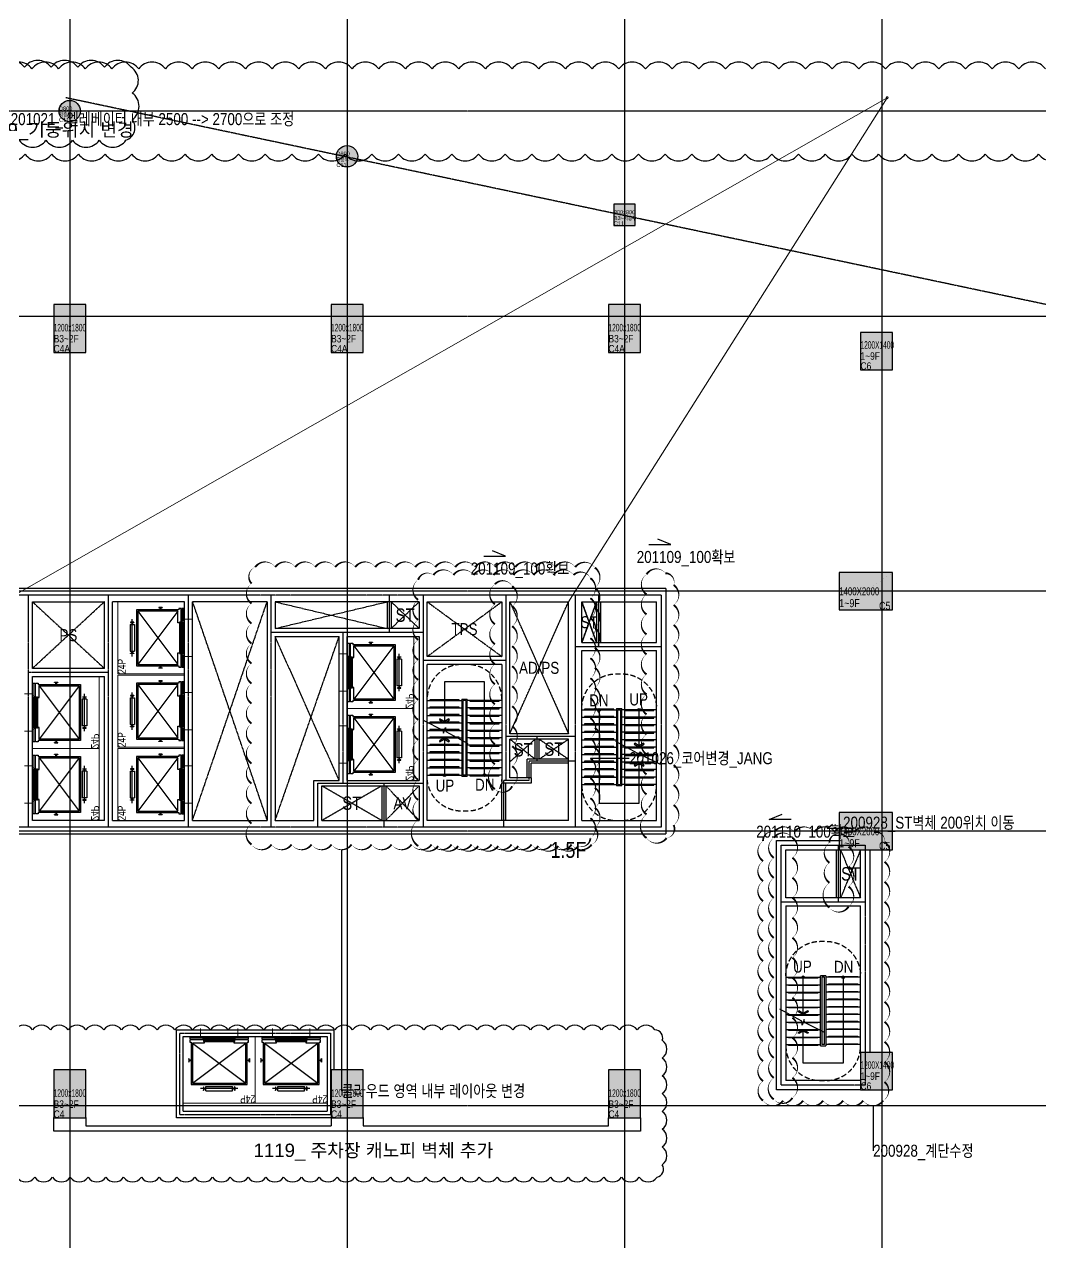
# Model space of a CAD drawing. Header units: millimetres. Extents: x 30450 to 679265, y -299204 to 155552.
# Drawn here: x 605944 to 644045, y -272528 to -226848 of the extents above; entities that cross this region are included whole.
import ezdxf
from ezdxf.enums import TextEntityAlignment as Align

# ---------------------------------------------------------------- set-up
doc = ezdxf.new("R2010")
doc.units = ezdxf.units.MM
for name, pattern in [('x-core_1.5f$0$CEN', [62, 60, -1, 0, -1]), ('x-core_1.5f$0$CENTER2', [1.125, 0.75, -0.125, 0.125, -0.125]), ('x-core_1.5f$0$DASHED', [3, 2, -1]), ('x-core_1.5f$0$HIDDEN', [9.525, 6.35, -3.175]), ('X-GRID_1F$0$CENTER2', [1.125, 0.75, -0.125, 0.125, -0.125])]:
    doc.linetypes.add(name, pattern=pattern)
doc.layers.get('0').update_dxf_attribs({"lineweight": 20})
doc.layers.get('Defpoints').update_dxf_attribs({"color": 151, "lineweight": 9})
for name, color, linetype in [('X-COL-1F$0$A-254', 254, 'Continuous'), ('X-COL-1F$0$A-COL', 2, 'Continuous'), ('x-core_1.5f$0$!MOP_COMMENT', 10, 'Continuous'), ('x-core_1.5f$0$A-CEN2', 8, 'x-core_1.5f$0$CENTER2'), ('x-core_1.5f$0$A-CON', 2, 'Continuous'), ('x-core_1.5f$0$A-ELE4', 8, 'Continuous'), ('x-core_1.5f$0$A-ELEV', 5, 'Continuous'), ('x-core_1.5f$0$A-HR', 6, 'Continuous'), ('x-core_1.5f$0$A-OPEN1', 1, 'x-core_1.5f$0$CEN'), ('x-core_1.5f$0$A-OPEN2', 9, 'x-core_1.5f$0$DASHED'), ('x-core_1.5f$0$A-STR', 4, 'Continuous'), ('x-core_1.5f$0$A-SYM', 7, 'Continuous'), ('x-core_1.5f$0$A-WALD', 7, 'Continuous'), ('X-GRID_1F$0$A-CEN1', 1, 'X-GRID_1F$0$CENTER2'), ('X-GRID_1F$0$BD 이후 수정-KKH', 70, 'Continuous')]:
    doc.layers.add(name, color=color, linetype=linetype)
for name, color, linetype, plot in [('X-COL-1F$0$BD 이후 수정-KKH', 70, 'Continuous', False), ('x-core_1.5f$0$00_201026_호텔 코어 수정_JANG', 82, 'Continuous', False), ('x-core_1.5f$0$00_201109_ 계단 1300 확보 반영_JANG', 111, 'Continuous', False), ('x-core_1.5f$0$0_HR_REV._CHECK', 30, 'Continuous', False), ('x-core_1.5f$0$200928_수정 및 체크_HJ', 131, 'Continuous', False)]:
    doc.layers.add(name, color=color, linetype=linetype, plot=plot)
doc.styles.add('X-COL-1F$0$Hrtext', font='arial.ttf', dxfattribs={"width": 0.8})
doc.styles.add('X-COL-1F$0$Standard', font='arial.ttf')
doc.styles.add('x-core_1.5f$0$Hrtext', font='arial.ttf', dxfattribs={"width": 0.8})
doc.styles.add('x-core_1.5f$0$X-CORE_24~34F$0$Hrtext', font='arial.ttf', dxfattribs={"width": 0.8})
doc.styles.add('x-core_1.5f$0$X-CORE_6~19F$0$평면도$0$X-PLAN_1F$0$돋움', font='')
doc.styles.get('x-core_1.5f$0$X-CORE_6~19F$0$평면도$0$X-PLAN_1F$0$돋움').set_extended_font_data('Dotum')

# ---------------------------------------------------------------- blocks, each defined once
blk = doc.blocks.new('X-GRID_1F')
at = {"layer": 'Defpoints'}
for q in [(188098.8, 48171.2), (223698.8, 56371.2)]:
    blk.add_line((235648.8, 75271.2), q, dxfattribs=at)
blk.add_circle((235648.8, 75271.2), 40, dxfattribs=at)
at = {"layer": 'X-GRID_1F$0$A-CEN1', "ltscale": 10}
for p, q in [((204998.8, 143216), (204998.8, 8263.5)), ((215398.8, 143216), (215398.8, 8263.5)), ((225798.8, 143216), (225798.8, 8263.5)), ((235448.8, 143216), (235448.8, 8263.5))]:
    blk.add_line(p, q, dxfattribs=at)
for points in [[(243248.8, 67171.2), (204848.8, 75271.2)], [(272938.8, 74771.2), (132848.8, 74771.2)], [(272938.8, 67071.2), (132848.8, 67071.2)], [(272938.8, 56771.2), (149648.8, 56771.2)], [(272938.8, 47771.2), (32410.1, 47771.2)], [(272938.8, 37471.2), (32410.1, 37471.2)], [(272938.8, 37471.2), (149648.8, 37471.2)]]:
    blk.add_lwpolyline(points, dxfattribs=at)
at = {"layer": 'X-GRID_1F$0$BD 이후 수정-KKH'}
for points in [[(202324.6, 73161.4, 0.5205671), (203324.6, 73161.4, 0.5205671), (204324.6, 73161.4, 0.5205671), (205324.6, 73161.4, 0.5205671), (206324.6, 73161.4, 0.5205671), (207324.6, 73161.4, 0.5205671), (208324.6, 73161.4, 0.5205671), (209324.6, 73161.4, 0.5205671), (210324.6, 73161.4, 0.5205671), (211324.6, 73161.4, 0.5205671), (212324.6, 73161.4, 0.5205671), (213324.6, 73161.4, 0.5205671), (214324.6, 73161.4, 0.5205671), (215324.6, 73161.4, 0.5205671), (216324.6, 73161.4, 0.5205671), (217324.6, 73161.4, 0.5205671), (218324.6, 73161.4, 0.5205671), (219324.6, 73161.4, 0.5205671), (220324.6, 73161.4, 0.5205671), (221324.6, 73161.4, 0.5205671), (222324.6, 73161.4, 0.5205671), (223324.6, 73161.4, 0.5205671), (224324.6, 73161.4, 0.5205671), (225324.6, 73161.4, 0.5205671), (226324.6, 73161.4, 0.5205671), (227324.6, 73161.4, 0.5205671), (228324.6, 73161.4, 0.5205671), (229324.6, 73161.4, 0.5205671), (230324.6, 73161.4, 0.5205671), (231324.6, 73161.4, 0.5205671), (232324.6, 73161.4, 0.5205671), (233324.6, 73161.4, 0.5205671), (234324.6, 73161.4, 0.5205671), (235324.6, 73161.4, 0.5205671), (236324.6, 73161.4, 0.5205671), (237324.6, 73161.4, 0.5205671), (238324.6, 73161.4, 0.5205671), (239324.6, 73161.4, 0.5205671), (240324.6, 73161.4, 0.5205671), (241324.6, 73161.4, 0.5205671), (242324.6, 73161.4, 0.5205671)], [(241584.1, 76350.4, 0.5205671), (240584.1, 76350.4, 0.5205671), (239584.1, 76350.4, 0.5205671), (238584.1, 76350.4, 0.5205671), (237584.1, 76350.4, 0.5205671), (236584.1, 76350.4, 0.5205671), (235584.1, 76350.4, 0.5205671), (234584.1, 76350.4, 0.5205671), (233584.1, 76350.4, 0.5205671), (232584.1, 76350.4, 0.5205671), (231584.1, 76350.4, 0.5205671), (230584.1, 76350.4, 0.5205671), (229584.1, 76350.4, 0.5205671), (228584.1, 76350.4, 0.5205671), (227584.1, 76350.4, 0.5205671), (226584.1, 76350.4, 0.5205671), (225584.1, 76350.4, 0.5205671), (224584.1, 76350.4, 0.5205671), (223584.1, 76350.4, 0.5205671), (222584.1, 76350.4, 0.5205671), (221584.1, 76350.4, 0.5205671), (220584.1, 76350.4, 0.5205671), (219584.1, 76350.4, 0.5205671), (218584.1, 76350.4, 0.5205671), (217584.1, 76350.4, 0.5205671), (216584.1, 76350.4, 0.5205671), (215584.1, 76350.4, 0.5205671), (214584.1, 76350.4, 0.5205671), (213584.1, 76350.4, 0.5205671), (212584.1, 76350.4, 0.5205671), (211584.1, 76350.4, 0.5205671), (210584.1, 76350.4, 0.5205671), (209584.1, 76350.4, 0.5205671), (208584.1, 76350.4, 0.5205671), (207584.1, 76350.4, 0.5205671), (206584.1, 76350.4, 0.5205671), (205584.1, 76350.4, 0.5205671), (204584.1, 76350.4, 0.5205671), (203584.1, 76350.4, 0.5205671), (202584.1, 76350.4, 0.5205671)]]:
    blk.add_lwpolyline(points, format="xyb", dxfattribs=at)
blk = doc.blocks.new('X-COL-1F$0$1200X1800_B3~2F_C4')
at = {"layer": 'X-COL-1F$0$A-254'}
h = blk.add_hatch(color=256, dxfattribs=at)
h.dxf.hatch_style = 1
h.paths.add_polyline_path([(600, 1800), (-600, 1800), (-600, 0), (600, 0)])
at = {"layer": 'Defpoints', "const_width": 0.7}
blk.add_lwpolyline([(600, 1800), (-600, 0)], dxfattribs=at)
at = {"layer": 'X-COL-1F$0$A-COL'}
blk.add_lwpolyline([(-600, 0), (600, 0), (600, 1800), (-600, 1800)], close=True, dxfattribs=at)
at = {"layer": 'Defpoints', "style": 'X-COL-1F$0$Hrtext'}
for s, width, p in [('1200x1800', 0.5, (-600, 790)), ('B3~2F', 0.8, (-600, 375))]:
    blk.add_text(s, height=281.2, dxfattribs=dict(at, width=width)).set_placement(p)
at = {"layer": 'Defpoints', "color": 6, "style": 'X-COL-1F$0$Hrtext', "width": 0.8}
blk.add_text('C4', height=281.2, dxfattribs=at).set_placement((-600, 0))
blk = doc.blocks.new('X-COL-1F$0$1200X1800_B3~2F_CA4')
at = {"layer": 'X-COL-1F$0$A-254'}
h = blk.add_hatch(color=256, dxfattribs=at)
h.dxf.hatch_style = 1
h.paths.add_polyline_path([(600, 1800), (-600, 1800), (-600, 0), (600, 0)])
at = {"layer": 'Defpoints', "const_width": 0.7}
blk.add_lwpolyline([(600, 1800), (-600, 0)], dxfattribs=at)
at = {"layer": 'X-COL-1F$0$A-COL'}
blk.add_lwpolyline([(-600, 0), (600, 0), (600, 1800), (-600, 1800)], close=True, dxfattribs=at)
at = {"layer": 'Defpoints', "style": 'X-COL-1F$0$Hrtext'}
for s, width, p in [('1200x1800', 0.5, (-600, 790)), ('B3~2F', 0.8, (-600, 375))]:
    blk.add_text(s, height=281.2, dxfattribs=dict(at, width=width)).set_placement(p)
at = {"layer": 'Defpoints', "color": 6, "style": 'X-COL-1F$0$Hrtext', "width": 0.8}
blk.add_text('C4A', height=281.2, dxfattribs=at).set_placement((-600, 0))
blk = doc.blocks.new('X-COL-1F$0$1400X2000_1~3F_C5')
at = {"layer": 'X-COL-1F$0$A-254'}
h = blk.add_hatch(color=256, dxfattribs=at)
h.dxf.hatch_style = 1
h.paths.add_polyline_path([(800, 700), (-1200, 700), (-1200, -700), (800, -700)])
at = {"layer": 'Defpoints', "const_width": 0.747}
blk.add_lwpolyline([(800, 700), (-1200, -700)], dxfattribs=at)
at = {"layer": 'X-COL-1F$0$A-COL'}
blk.add_lwpolyline([(-1200, -700), (800, -700), (800, 700), (-1200, 700)], close=True, dxfattribs=at)
at = {"layer": 'Defpoints', "style": 'X-COL-1F$0$Hrtext'}
for s, width, p in [('1400X2000', 0.7, (-1200, -157)), ('1~9F', 0.8, (-1200, -600))]:
    blk.add_text(s, height=300, dxfattribs=dict(at, width=width)).set_placement(p)
at = {"layer": 'Defpoints', "color": 6, "style": 'X-COL-1F$0$Hrtext', "width": 0.8}
blk.add_text('C5', height=300, dxfattribs=at).set_placement((294, -700))
blk = doc.blocks.new('X-COL-1F$0$1200X1400_1~9F_C6')
at = {"layer": 'X-COL-1F$0$A-254'}
h = blk.add_hatch(color=256, dxfattribs=at)
h.dxf.hatch_style = 1
h.paths.add_polyline_path([(500, 650), (-700, 650), (-700, -750), (500, -750)])
at = {"layer": 'Defpoints', "const_width": 0.7}
blk.add_lwpolyline([(500, 650), (-700, -750)], dxfattribs=at)
at = {"layer": 'X-COL-1F$0$A-COL'}
blk.add_lwpolyline([(-700, -750), (500, -750), (500, 650), (-700, 650)], close=True, dxfattribs=at)
at = {"layer": 'Defpoints', "style": 'X-COL-1F$0$Hrtext'}
for s, width, p in [('1200X1400', 0.5, (-700, 40)), ('1~9F', 0.8, (-700, -375))]:
    blk.add_text(s, height=281.2, dxfattribs=dict(at, width=width)).set_placement(p)
at = {"layer": 'Defpoints', "color": 6, "style": 'X-COL-1F$0$Hrtext', "width": 0.8}
blk.add_text('C6', height=281.2, dxfattribs=at).set_placement((-700, -750))
blk = doc.blocks.new('X-COL-1F$0$1200X2000_B3~B1_C6')
at = {"layer": 'X-COL-1F$0$A-254'}
h = blk.add_hatch(color=256, dxfattribs=at)
h.dxf.hatch_style = 1
h.paths.add_polyline_path([(500, 650), (-700, 650), (-700, -750), (500, -750)])
at = {"layer": 'Defpoints', "const_width": 0.7}
blk.add_lwpolyline([(500, 650), (-700, -750)], dxfattribs=at)
at = {"layer": 'X-COL-1F$0$A-COL'}
blk.add_lwpolyline([(-700, -750), (500, -750), (500, 650), (-700, 650)], close=True, dxfattribs=at)
at = {"layer": 'Defpoints', "style": 'X-COL-1F$0$Hrtext'}
for s, width, p in [('1200X1400', 0.5, (-700, 40)), ('1~9F', 0.8, (-700, -375))]:
    blk.add_text(s, height=281.2, dxfattribs=dict(at, width=width)).set_placement(p)
at = {"layer": 'Defpoints', "color": 6, "style": 'X-COL-1F$0$Hrtext', "width": 0.8}
blk.add_text('C6', height=281.2, dxfattribs=at).set_placement((-700, -750))
blk = doc.blocks.new('X-COL-1F$0$A$C4eba979e')
at = {"layer": 'X-COL-1F$0$A-254'}
h = blk.add_hatch(color=256, dxfattribs=at)
h.dxf.hatch_style = 1
h.paths.add_polyline_path([(-400, 0, 1), (400, 0, 1)])
at = {"layer": 'Defpoints', "const_width": 0.373}
blk.add_lwpolyline([(283, 283), (-283, -283)], dxfattribs=at)
at = {"layer": 'X-COL-1F$0$A-COL'}
blk.add_circle((0, 0), 400, dxfattribs=at)
at = {"layer": 'Defpoints', "style": 'X-COL-1F$0$Hrtext', "width": 0.8}
for s, p in [('D800', (-400, 22)), ('저층부', (-400, -200))]:
    blk.add_text(s, height=150, dxfattribs=at).set_placement(p)
at = {"layer": 'Defpoints', "color": 6, "style": 'X-COL-1F$0$Hrtext', "width": 0.8}
blk.add_text('C11', height=150, dxfattribs=at).set_placement((-400, -400))
blk = doc.blocks.new('X-COL-1F')
at = {"layer": 'X-COL-1F$0$A-254'}
h = blk.add_hatch(color=256, dxfattribs=at)
h.dxf.hatch_style = 1
h.paths.add_polyline_path([(226199, 71284), (225399, 71284), (225399, 70484), (226199, 70484)])
at = {"layer": 'Defpoints', "const_width": 0.373}
blk.add_lwpolyline([(226199, 71284), (225399, 70484)], dxfattribs=at)
at = {"layer": 'X-COL-1F$0$A-COL'}
blk.add_lwpolyline([(225399, 70484), (226199, 70484), (226199, 71284), (225399, 71284)], close=True, dxfattribs=at)
for points in [[(225199, 36721), (225199, 37021), (226399, 37021), (226399, 36521), (204399, 36521), (204399, 37037)], [(205599, 37037), (205599, 36721), (214799, 36721)], [(214799, 37021), (214799, 36721)], [(215999, 37037), (215999, 36721)], [(215999, 36721), (225199, 36721)]]:
    blk.add_lwpolyline(points, dxfattribs=at)
at = {"layer": 'X-COL-1F$0$BD 이후 수정-KKH'}
for points in [[(203109, 73679, 0.520567), (204109, 73679, 0.520567), (205109, 73679, 0.520567), (206109, 73679, 0.520567), (207109, 73679, 0.520567), (207339, 74449, 0.520567), (207339, 75449, 0.520567), (207303, 76413, 0.520567), (206303, 76413, 0.520567), (205303, 76413, 0.520567), (204303, 76413, 0.520567), (203303, 76413, 0.520567), (202303, 76413, 0.520567)], [(203020, 34792, 0.520567), (203687, 34792, 0.520567), (204354, 34792, 0.520567), (205020, 34792, 0.520567), (205687, 34792, 0.520567), (206354, 34792, 0.520567), (207020, 34792, 0.520567), (207687, 34792, 0.520567), (208354, 34792, 0.520567), (209020, 34792, 0.520567), (209687, 34792, 0.520567), (210354, 34792, 0.520567), (211020, 34792, 0.520567), (211687, 34792, 0.520567), (212354, 34792, 0.520567), (213020, 34792, 0.520567), (213687, 34792, 0.520567), (214354, 34792, 0.520567), (215020, 34792, 0.520567), (215687, 34792, 0.520567), (216354, 34792, 0.520567), (217020, 34792, 0.520567), (217687, 34792, 0.520567), (218354, 34792, 0.520567), (219020, 34792, 0.520567), (219687, 34792, 0.520567), (220354, 34792, 0.520567), (221020, 34792, 0.520567), (221687, 34792, 0.520567), (222354, 34792, 0.520567), (223020, 34792, 0.520567), (223687, 34792, 0.520567), (224354, 34792, 0.520567), (225020, 34792, 0.520567), (225687, 34792, 0.520567), (226354, 34792, 0.520567), (227020, 34792, 0.520567), (227215, 35264, 0.520567), (227215, 35930, 0.520567), (227215, 36597, 0.520567), (227215, 37264, 0.520567), (227215, 37930, 0.520567), (227215, 38597, 0.520567), (227215, 39264, 0.520567), (227215, 39930, 0.520567), (226939, 40321, 0.520567), (226273, 40321, 0.520567), (225606, 40321, 0.520567), (224939, 40321, 0.520567), (224273, 40321, 0.520567), (223606, 40321, 0.520567), (222939, 40321, 0.520567), (222273, 40321, 0.520567), (221606, 40321, 0.520567), (220939, 40321, 0.520567), (220273, 40321, 0.520567), (219606, 40321, 0.520567), (218939, 40321, 0.520567), (218273, 40321, 0.520567), (217606, 40321, 0.520567), (216939, 40321, 0.520567), (216273, 40321, 0.520567), (215606, 40321, 0.520567), (214939, 40321, 0.520567), (214273, 40321, 0.520567), (213606, 40321, 0.520567), (212939, 40321, 0.520567), (212273, 40321, 0.520567), (211606, 40321, 0.520567), (210939, 40321, 0.520567), (210273, 40321, 0.520567), (209606, 40321, 0.520567), (208939, 40321, 0.520567), (208273, 40321, 0.520567), (207606, 40321, 0.520567), (206939, 40321, 0.520567), (206273, 40321, 0.520567), (205606, 40321, 0.520567), (204939, 40321, 0.520567), (204273, 40321, 0.520567), (203606, 40321, 0.520567), (202939, 40321, 0.520567)]]:
    blk.add_lwpolyline(points, format="xyb", dxfattribs=at)
at = {"layer": 'X-COL-1F$0$A-COL'}
for name, p in [('X-COL-1F$0$A$C4eba979e', (204999, 74771)), ('X-COL-1F$0$A$C4eba979e', (215399, 73077)), ('X-COL-1F$0$1200X1800_B3~2F_CA4', (204999, 65721)), ('X-COL-1F$0$1200X1800_B3~2F_CA4', (215399, 65721)), ('X-COL-1F$0$1200X1800_B3~2F_CA4', (225799, 65721)), ('X-COL-1F$0$1200X2000_B3~B1_C6', (235349, 65821)), ('X-COL-1F$0$1400X2000_1~3F_C5', (235049, 56771)), ('X-COL-1F$0$1400X2000_1~3F_C5', (235049, 47771)), ('X-COL-1F$0$1200X1400_1~9F_C6', (235349, 38821)), ('X-COL-1F$0$1200X1800_B3~2F_C4', (204999, 37021)), ('X-COL-1F$0$1200X1800_B3~2F_C4', (215399, 37021)), ('X-COL-1F$0$1200X1800_B3~2F_C4', (225799, 37021))]:
    blk.add_blockref(name, p, dxfattribs=at)
at = {"layer": 'Defpoints', "style": 'X-COL-1F$0$Hrtext', "width": 0.8}
for s, p in [('800x800', (225399, 70905)), ('B3~저층부', (225399, 70684))]:
    blk.add_text(s, height=150, dxfattribs=at).set_placement(p)
at = {"layer": 'Defpoints', "color": 6, "style": 'X-COL-1F$0$Hrtext', "width": 0.8}
blk.add_text('C11', height=150, dxfattribs=at).set_placement((225399, 70484))
at = {"layer": 'X-COL-1F$0$BD 이후 수정-KKH', "style": 'X-COL-1F$0$Standard'}
for s, p in [('1109_기둥위치 변경', (201500, 73822, 0)), ('1119_ 주차장 캐노피 벽체 추가', (211890, 35555))]:
    blk.add_text(s, height=500, dxfattribs=at).set_placement(p)
blk = doc.blocks.new('x-core_1.5f$0$X-CORE_6~19F$0$20P-210-11003')
at = {"layer": 'Defpoints'}
blk.add_lwpolyline([(2050, -300), (2050, 0), (2700, 0), (2700, 2500), (0, 2500), (0, 0), (650, 0), (650, -300)], dxfattribs=at)
at = {"layer": 'x-core_1.5f$0$A-ELEV'}
for p, q in [((650, 1954), (2050, 1954)), ((773, 1907), (772, 1897)), ((850, 2039), (850, 1869)), ((1850, 2039), (850, 2039)), ((850, 2039), (850, 1869)), ((1850, 1869), (850, 1869)), ((1850, 2039), (1850, 1869)), ((1927, 1907), (1928, 1897)), ((2350, 1749), (350, 249)), ((2350, 249), (350, 1749)), ((300, 886), (300, 898)), ((300, 898), (300, 886)), ((2477, 845), (2478, 835)), ((1350, 189), (1350, 154)), ((1350, 72), (1350, 37))]:
    blk.add_line(p, q, dxfattribs=at)
for points in [[(761, 1890), (765, 1890), (761, 1890), (761, 2018), (765, 2018, -0.397026), (772, 2011), (773, 2001), (775, 1968, 0.397088), (782, 1961), (800, 1961, 0.414214), (804, 1965), (847, 1965, -0.414214), (850, 1963), (850, 1945, -0.414214), (847, 1943), (804, 1943, 0.414214), (800, 1947), (782, 1947, 0.397073), (775, 1940), (772, 1897, -0.397026), (765, 1890, 0.397026), (772, 1897, -0.397026), (765, 1890)], [(1939, 1890), (1935, 1890), (1939, 1890), (1939, 2018), (1935, 2018, 0.397026), (1928, 2011), (1927, 2001), (1925, 1968, -0.397088), (1918, 1961), (1900, 1961, -0.414214), (1896, 1965), (1853, 1965, 0.414214), (1850, 1963), (1850, 1945, 0.414214), (1853, 1943), (1896, 1943, -0.414214), (1900, 1947), (1918, 1947, -0.397073), (1925, 1940), (1928, 1897, 0.397026), (1935, 1890, -0.397026), (1928, 1897, 0.397026), (1935, 1890)], [(211, 828), (215, 828), (211, 828), (211, 956), (215, 956, -0.397026), (222, 949), (223, 939), (225, 906, 0.397088), (232, 899), (250, 899, 0.414214), (254, 903), (297, 903, -0.414214), (300, 901), (300, 883, -0.414214), (297, 881), (254, 881, 0.414214), (250, 885), (232, 885, 0.397073), (225, 878), (222, 835, -0.397026), (215, 828, 0.397026), (222, 835, -0.397026), (215, 828)], [(2489, 828), (2485, 828), (2489, 828), (2489, 956), (2485, 956, 0.397026), (2478, 949), (2477, 939), (2475, 906, -0.397088), (2468, 899), (2450, 899, -0.414214), (2446, 903), (2403, 903, 0.414214), (2400, 901), (2400, 883, 0.414214), (2403, 881), (2446, 881, -0.414214), (2450, 885), (2468, 885, -0.397073), (2475, 878), (2478, 835, 0.397026), (2485, 828, -0.397026), (2478, 835, 0.397026), (2485, 828)]]:
    blk.add_lwpolyline(points, format="xyb", dxfattribs=at)
for points in [[(250, 122), (2450, 122), (2450, 212), (2400, 212), (2400, 1799), (300, 1799), (300, 212), (250, 212)], [(760, 189), (760, 154), (1940, 154), (1940, 189)], [(760, 72), (1940, 72), (1940, 37), (760, 37)]]:
    blk.add_lwpolyline(points, close=True, dxfattribs=at)
for points in [[(1940, 199), (1910, 199), (1910, 249), (2350, 249), (2350, 1749), (350, 1749), (350, 249), (790, 249), (790, 199), (760, 199)], [(2050, 0), (1970, 30), (2450, 30), (2450, 92), (250, 92), (250, 30), (730, 30), (650, 0)]]:
    blk.add_lwpolyline(points, dxfattribs=at)
at = {"layer": 'Defpoints', "style": 'x-core_1.5f$0$X-CORE_6~19F$0$평면도$0$X-PLAN_1F$0$돋움', "width": 0.8}
blk.add_text('24P', height=300, dxfattribs=at).set_placement((0, 2500), align=Align.TOP_LEFT)

msp = doc.modelspace()

# ---------------------------------------------------------------- linework, layer by layer
at = {"layer": 'x-core_1.5f$0$!MOP_COMMENT'}
for p, q in [((627394, -250030), (626844, -248500)), ((627394, -248500), (626844, -250030))]:
    msp.add_line(p, q, dxfattribs=at)
at = {"layer": 'x-core_1.5f$0$00_201026_호텔 코어 수정_JANG'}
msp.add_line((627164, -254364), (628617, -254364), dxfattribs=at)
msp.add_lwpolyline([(620707, -257657, 0, 75, 0.520567), (621457, -257657, 0, 75, 0.520567), (622207, -257657, 0, 75, 0.520567), (622957, -257657, 0, 75, 0.520567), (623707, -257657, 0, 75, 0.520567), (624457, -257657, 0, 75, 0.520567), (625207, -257657, 0, 75, 0.520567), (625957, -257657, 0, 75, 0.520567), (626707, -257657, 0, 75, 0.520567), (627164, -257364, 0, 75, 0.520567), (627164, -256614, 0, 75, 0.520567), (627164, -255864, 0, 75, 0.520567), (627164, -255114, 0, 75, 0.520567), (627164, -254364, 0, 75, 0.520567), (627164, -253614, 0, 75, 0.520567), (627164, -252864, 0, 75, 0.520567), (627164, -252114, 0, 75, 0.520567), (627164, -251364, 0, 75, 0.520567), (627164, -250614, 0, 75, 0.520567), (627164, -249864, 0, 75, 0.520567), (627164, -249114, 0, 75, 0.520567), (627164, -248364, 0, 75, 0.520567), (627164, -247614, 0, 75, 0.520567), (626530, -247498, 0, 75, 0.520567), (625780, -247498, 0, 75, 0.520567), (625030, -247498, 0, 75, 0.520567), (624280, -247498, 0, 75, 0.520567), (623530, -247498, 0, 75, 0.520567), (622780, -247498, 0, 75, 0.520567), (622030, -247498, 0, 75, 0.520567), (621280, -247498, 0, 75, 0.520567), (620707, -247676, 0, 75, 0.520567), (620707, -248426, 0, 75, 0.520567), (620707, -249176, 0, 75, 0.520567), (620707, -249926, 0, 75, 0.520567), (620707, -250676, 0, 75, 0.520567), (620707, -251426, 0, 75, 0.520567), (620707, -252176, 0, 75, 0.520567), (620707, -252926, 0, 75, 0.520567), (620707, -253676, 0, 75, 0.520567), (620707, -254426, 0, 75, 0.520567), (620707, -255176, 0, 75, 0.520567), (620707, -255926, 0, 75, 0.520567), (620707, -256676, 0, 75, 0.520567)], format="xyseb", close=True, dxfattribs=at)
at = {"layer": 'x-core_1.5f$0$00_201109_ 계단 1300 확보 반영_JANG'}
for points in [[(629359, -246357), (630179, -246357), (629690, -246156)], [(623165, -246791), (623985, -246791), (623495, -246590)], [(634687, -256657), (633867, -256657), (634357, -256457)]]:
    msp.add_lwpolyline(points, dxfattribs=at)
for points in [[(629270, -257355, 0, 75, 0.520567), (630020, -257355, 0, 75, 0.520567), (630285, -256870, 0, 75, 0.520567), (630285, -256120, 0, 75, 0.520567), (630285, -255370, 0, 75, 0.520567), (630285, -254620, 0, 75, 0.520567), (630285, -253870, 0, 75, 0.520567), (630285, -253120, 0, 75, 0.520567), (630285, -252370, 0, 75, 0.520567), (630285, -251620, 0, 75, 0.520567), (630285, -250870, 0, 75, 0.520567), (630285, -250120, 0, 75, 0.520567), (630285, -249370, 0, 75, 0.520567), (630285, -248620, 0, 75, 0.520567), (630285, -247870, 0, 75, 0.520567), (629977, -247428, 0, 75, 0.520567), (629270, -247471, 0, 75, 0.520567), (629270, -248221, 0, 75, 0.520567), (629270, -248971, 0, 75, 0.520567), (629270, -249721, 0, 75, 0.520567), (629270, -250471, 0, 75, 0.520567), (629270, -251221, 0, 75, 0.520567), (629270, -251971, 0, 75, 0.520567), (629270, -252721, 0, 75, 0.520567), (629270, -253471, 0, 75, 0.520567), (629270, -254221, 0, 75, 0.520567), (629270, -254971, 0, 75, 0.520567), (629270, -255721, 0, 75, 0.520567), (629270, -256471, 0, 75, 0.520567)], [(623586, -255522, 0, 75, 0.520567), (624230, -255416, 0, 75, 0.520567), (624230, -254666, 0, 75, 0.520567), (624230, -253916, 0, 75, 0.520567), (624230, -253166, 0, 75, 0.520567), (624230, -252416, 0, 75, 0.520567), (624230, -251666, 0, 75, 0.520567), (624230, -250916, 0, 75, 0.520567), (624230, -250166, 0, 75, 0.520567), (624230, -249416, 0, 75, 0.520567), (624230, -248666, 0, 75, 0.520567), (624230, -247916, 0, 75, 0.520567), (623586, -247842, 0, 75, 0.520567), (623586, -248592, 0, 75, 0.520567), (623586, -249342, 0, 75, 0.520567), (623586, -250092, 0, 75, 0.520567), (623586, -250842, 0, 75, 0.520567), (623586, -251592, 0, 75, 0.520567), (623586, -252342, 0, 75, 0.520567), (623586, -253092, 0, 75, 0.520567), (623586, -253842, 0, 75, 0.520567), (623586, -254592, 0, 75, 0.520567)], [(634042, -267154, 0, 75, 0.520567), (634737, -267098, 0, 75, 0.520567), (634737, -266348, 0, 75, 0.520567), (634737, -265598, 0, 75, 0.520567), (634737, -264848, 0, 75, 0.520567), (634737, -264098, 0, 75, 0.520567), (634737, -263348, 0, 75, 0.520567), (634737, -262598, 0, 75, 0.520567), (634737, -261848, 0, 75, 0.520567), (634737, -261098, 0, 75, 0.520567), (634737, -260348, 0, 75, 0.520567), (634737, -259598, 0, 75, 0.520567), (634737, -258848, 0, 75, 0.520567), (634737, -258098, 0, 75, 0.520567), (634737, -257348, 0, 75, 0.520567), (634042, -257349, 0, 75, 0.520567), (634042, -258099, 0, 75, 0.520567), (634042, -258849, 0, 75, 0.520567), (634042, -259599, 0, 75, 0.520567), (634042, -260349, 0, 75, 0.520567), (634042, -261099, 0, 75, 0.520567), (634042, -261849, 0, 75, 0.520567), (634042, -262599, 0, 75, 0.520567), (634042, -263349, 0, 75, 0.520567), (634042, -264099, 0, 75, 0.520567), (634042, -264849, 0, 75, 0.520567), (634042, -265599, 0, 75, 0.520567), (634042, -266349, 0, 75, 0.520567)]]:
    msp.add_lwpolyline(points, format="xyseb", close=True, dxfattribs=at)
at = {"layer": 'x-core_1.5f$0$0_HR_REV._CHECK'}
msp.add_line((617836, -257795), (617836, -266839), dxfattribs=at)
msp.add_lwpolyline([(614461, -257600, 0, 75, 0.520567), (615211, -257600, 0, 75, 0.520567), (615961, -257600, 0, 75, 0.520567), (616711, -257600, 0, 75, 0.520567), (617461, -257600, 0, 75, 0.520567), (618211, -257600, 0, 75, 0.520567), (618961, -257600, 0, 75, 0.520567), (619711, -257600, 0, 75, 0.520567), (620461, -257600, 0, 75, 0.520567), (621211, -257600, 0, 75, 0.520567), (621961, -257600, 0, 75, 0.520567), (622711, -257600, 0, 75, 0.520567), (623461, -257600, 0, 75, 0.520567), (624211, -257600, 0, 75, 0.520567), (624961, -257600, 0, 75, 0.520567), (625711, -257600, 0, 75, 0.520567), (626461, -257600, 0, 75, 0.520567), (627211, -257600, 0, 75, 0.520567), (627329, -256968, 0, 75, 0.520567), (627329, -256218, 0, 75, 0.520567), (627329, -255468, 0, 75, 0.520567), (627329, -254718, 0, 75, 0.520567), (627329, -253968, 0, 75, 0.520567), (627329, -253218, 0, 75, 0.520567), (627329, -252468, 0, 75, 0.520567), (627329, -251718, 0, 75, 0.520567), (627329, -250968, 0, 75, 0.520567), (627329, -250218, 0, 75, 0.520567), (627329, -249468, 0, 75, 0.520567), (627329, -248718, 0, 75, 0.520567), (627329, -247968, 0, 75, 0.520567), (627329, -247218, 0, 75, 0.520567), (626597, -247200, 0, 75, 0.520567), (625847, -247200, 0, 75, 0.520567), (625097, -247200, 0, 75, 0.520567), (624347, -247200, 0, 75, 0.520567), (623597, -247200, 0, 75, 0.520567), (622847, -247200, 0, 75, 0.520567), (622097, -247200, 0, 75, 0.520567), (621347, -247200, 0, 75, 0.520567), (620597, -247200, 0, 75, 0.520567), (619847, -247200, 0, 75, 0.520567), (619097, -247200, 0, 75, 0.520567), (618347, -247200, 0, 75, 0.520567), (617597, -247200, 0, 75, 0.520567), (616847, -247200, 0, 75, 0.520567), (616097, -247200, 0, 75, 0.520567), (615347, -247200, 0, 75, 0.520567), (614597, -247200, 0, 75, 0.520567), (614461, -247814, 0, 75, 0.520567), (614461, -248564, 0, 75, 0.520567), (614461, -249314, 0, 75, 0.520567), (614461, -250064, 0, 75, 0.520567), (614461, -250814, 0, 75, 0.520567), (614461, -251564, 0, 75, 0.520567), (614461, -252314, 0, 75, 0.520567), (614461, -253064, 0, 75, 0.520567), (614461, -253814, 0, 75, 0.520567), (614461, -254564, 0, 75, 0.520567), (614461, -255314, 0, 75, 0.520567), (614461, -256064, 0, 75, 0.520567), (614461, -256814, 0, 75, 0.520567)], format="xyseb", close=True, dxfattribs=at)
at = {"layer": 'x-core_1.5f$0$200928_수정 및 체크_HJ'}
msp.add_line((637765, -267397), (637765, -269082), dxfattribs=at)
for points in [[(633640, -267202, 0, 75, 0.520567), (634390, -267202, 0, 75, 0.520567), (635140, -267202, 0, 75, 0.520567), (635890, -267202, 0, 75, 0.520567), (636640, -267202, 0, 75, 0.520567), (637390, -267202, 0, 75, 0.520567), (638140, -267202, 0, 75, 0.520567), (638191, -266502, 0, 75, 0.520567), (638191, -265752, 0, 75, 0.520567), (638191, -265002, 0, 75, 0.520567), (638191, -264252, 0, 75, 0.520567), (638191, -263502, 0, 75, 0.520567), (638191, -262752, 0, 75, 0.520567), (638191, -262002, 0, 75, 0.520567), (638191, -261252, 0, 75, 0.520567), (638191, -260502, 0, 75, 0.520567), (638191, -259752, 0, 75, 0.520567), (638191, -259002, 0, 75, 0.520567), (638191, -258252, 0, 75, 0.520567), (638191, -257502, 0, 75, 0.520567), (637806, -257136, 0, 75, 0.520567), (637056, -257136, 0, 75, 0.520567), (636306, -257136, 0, 75, 0.520567), (635556, -257136, 0, 75, 0.520567), (634806, -257136, 0, 75, 0.520567), (634056, -257136, 0, 75, 0.520567), (633640, -257470, 0, 75, 0.520567), (633640, -258220, 0, 75, 0.520567), (633640, -258970, 0, 75, 0.520567), (633640, -259720, 0, 75, 0.520567), (633640, -260470, 0, 75, 0.520567), (633640, -261220, 0, 75, 0.520567), (633640, -261970, 0, 75, 0.520567), (633640, -262720, 0, 75, 0.520567), (633640, -263470, 0, 75, 0.520567), (633640, -264220, 0, 75, 0.520567), (633640, -264970, 0, 75, 0.520567), (633640, -265720, 0, 75, 0.520567), (633640, -266470, 0, 75, 0.520567)], [(636128, -259964, 0, 75, 0.520567), (636843, -259930, 0, 75, 0.520567), (636843, -259180, 0, 75, 0.520567), (636843, -258430, 0, 75, 0.520567), (636843, -257680, 0, 75, 0.520567), (636558, -257215, 0, 75, 0.520567), (636128, -257535, 0, 75, 0.520567), (636128, -258285, 0, 75, 0.520567), (636128, -259035, 0, 75, 0.520567)]]:
    msp.add_lwpolyline(points, format="xyseb", close=True, dxfattribs=at)
msp.add_lwpolyline([(636638, -257005), (636036, -257005), (636248, -256837)], dxfattribs=at)
at = {"layer": 'x-core_1.5f$0$A-CEN2'}
for p, q in [((629819, -248250), (590344, -248250)), ((606094, -256950), (606094, -248250)), ((609094, -256950), (609094, -248250)), ((612094, -256950), (612094, -248250)), ((615194, -256950), (615194, -248250)), ((619619, -248250), (619619, -249650)), ((620894, -248250), (620894, -256950)), ((623994, -248250), (623994, -255200)), ((626594, -248250), (626594, -256950)), ((627469, -248250), (627469, -250180)), ((629819, -248250), (629819, -256950)), ((620894, -249650), (615194, -249650)), ((617894, -255300), (617894, -249650)), ((626594, -250180), (629819, -250180)), ((623994, -250700), (620894, -250700)), ((609094, -251150), (606094, -251150)), ((626594, -253550), (623994, -253550)), ((625169, -254475), (625169, -253550)), ((626594, -254475), (624869, -254475)), ((624869, -255200), (624869, -254475)), ((616944, -256950), (616944, -255300)), ((616944, -255300), (620894, -255300)), ((619419, -255300), (619419, -256950)), ((624869, -255200), (623919, -255200)), ((623919, -256950), (623919, -255200)), ((629819, -256950), (590494, -256950)), ((634319, -257625), (637469, -257625)), ((634319, -266625), (634319, -257625)), ((636469, -259750), (636469, -257625)), ((637469, -257625), (637469, -266625)), ((634319, -259750), (637469, -259750)), ((611769, -267725), (611769, -264675)), ((611769, -264675), (617419, -264675)), ((617419, -264675), (617419, -267725)), ((637469, -266625), (634319, -266625)), ((611769, -267725), (617419, -267725))]:
    msp.add_line(p, q, dxfattribs=at)
at = {"layer": 'x-core_1.5f$0$A-CON', "ltscale": 10}
for p, q in [((629994, -248000), (590244, -248000)), ((629994, -248000), (629994, -257200)), ((606244, -251000), (606244, -248500)), ((606244, -248500), (608944, -248500)), ((608944, -251000), (608944, -248500)), ((609244, -256700), (609244, -248500)), ((611944, -248500), (609244, -248500)), ((611944, -256700), (611944, -248500)), ((612244, -256700), (612244, -248500)), ((615044, -248500), (612244, -248500)), ((615044, -248500), (615044, -256700)), ((620744, -248500), (615344, -248500)), ((615344, -248500), (615344, -249500)), ((620744, -248500), (620744, -249500)), ((621044, -248500), (623844, -248500)), ((621044, -250550), (621044, -248500)), ((623844, -248500), (623844, -250550)), ((624144, -248500), (626344, -248500)), ((624144, -253450), (624144, -248500)), ((626344, -253450), (626344, -248500)), ((626844, -248500), (629644, -248500)), ((626844, -250030), (626844, -248500)), ((629644, -250030), (629644, -248500)), ((620744, -249500), (615344, -249500)), ((615344, -249800), (615344, -256700)), ((615344, -249800), (617744, -249800)), ((617744, -255200), (617744, -249800)), ((618044, -249800), (620744, -249800)), ((618044, -255200), (618044, -249800)), ((620744, -249800), (620744, -255200)), ((626844, -250030), (629644, -250030)), ((623844, -250550), (621044, -250550)), ((626844, -250330), (629644, -250330)), ((626844, -256700), (626844, -250330)), ((629644, -256700), (629644, -250330)), ((608944, -251000), (606244, -251000)), ((621044, -256700), (621044, -250850)), ((623844, -250850), (621044, -250850)), ((623844, -250850), (623844, -255300)), ((606244, -251300), (608944, -251300)), ((608944, -256700), (608944, -251300)), ((626344, -253450), (624144, -253450)), ((624144, -255100), (624144, -253650)), ((626344, -253650), (624144, -253650)), ((626344, -256700), (626344, -253650)), ((616794, -255200), (617744, -255200)), ((616794, -256700), (616794, -255200)), ((618044, -255200), (620744, -255200)), ((624944, -255300), (623844, -255300)), ((624944, -255100), (624144, -255100)), ((624944, -255100), (624944, -255300)), ((617094, -255400), (620744, -255400)), ((617094, -256700), (617094, -255400)), ((620744, -255400), (620744, -256700)), ((608944, -256700), (606244, -256700)), ((609244, -256700), (611944, -256700)), ((612244, -256700), (615044, -256700)), ((615344, -256700), (616794, -256700)), ((617094, -256700), (620744, -256700)), ((626344, -256700), (621044, -256700)), ((626844, -256700), (629644, -256700)), ((598344, -257200), (629994, -257200)), ((634144, -257450), (636494, -257450)), ((634144, -266800), (634144, -257450)), ((637294, -259600), (637294, -257800)), ((637644, -257800), (637644, -265400)), ((637294, -259600), (634494, -259600)), ((634494, -259900), (634494, -266450)), ((634494, -259900), (637294, -259900)), ((637294, -265400), (637294, -259900)), ((611644, -267850), (611644, -264550)), ((611644, -264550), (617544, -264550)), ((611894, -264800), (617294, -264800)), ((611894, -267600), (611894, -264800)), ((617294, -264800), (617294, -267600)), ((617544, -264550), (617544, -266050)), ((637294, -266450), (634494, -266450)), ((637294, -266800), (634144, -266800)), ((611894, -267600), (617294, -267600)), ((617544, -267850), (611644, -267850)), ((617544, -267850), (617544, -267850))]:
    msp.add_line(p, q, dxfattribs=at)
at = {"layer": 'x-core_1.5f$0$A-CON'}
for p, q in [((606244, -256700), (606244, -251300)), ((634494, -259600), (634494, -257800)), ((634494, -257800), (636494, -257800))]:
    msp.add_line(p, q, dxfattribs=at)
at = {"layer": 'x-core_1.5f$0$A-ELE4'}
for points in [[(622244, -252200), (622244, -252170), (621144, -252170), (621144, -252200)], [(622244, -252480), (622244, -252450), (621144, -252450), (621144, -252480)], [(622644, -252200), (622644, -252230), (623744, -252230), (623744, -252200)], [(622644, -252480), (622644, -252510), (623744, -252510), (623744, -252480)], [(628044, -252550), (628044, -252520), (626944, -252520), (626944, -252550)], [(628444, -252550), (628444, -252580), (629544, -252580), (629544, -252550)], [(622244, -252760), (622244, -252730), (621144, -252730), (621144, -252760)], [(622244, -253040), (622244, -253010), (621144, -253010), (621144, -253040)], [(622644, -252760), (622644, -252790), (623744, -252790), (623744, -252760)], [(622644, -253040), (622644, -253070), (623744, -253070), (623744, -253040)], [(628044, -252830), (628044, -252800), (626944, -252800), (626944, -252830)], [(628444, -252830), (628444, -252860), (629544, -252860), (629544, -252830)], [(622244, -253320), (622244, -253290), (621144, -253290), (621144, -253320)], [(622644, -253320), (622644, -253350), (623744, -253350), (623744, -253320)], [(628044, -253110), (628044, -253080), (626944, -253080), (626944, -253110)], [(628044, -253390), (628044, -253360), (626944, -253360), (626944, -253390)], [(628444, -253110), (628444, -253140), (629544, -253140), (629544, -253110)], [(628444, -253390), (628444, -253420), (629544, -253420), (629544, -253390)], [(622244, -253600), (622244, -253570), (621144, -253570), (621144, -253600)], [(622244, -253880), (622244, -253850), (621144, -253850), (621144, -253880)], [(622644, -253600), (622644, -253630), (623744, -253630), (623744, -253600)], [(622644, -253880), (622644, -253910), (623744, -253910), (623744, -253880)], [(628044, -253670), (628044, -253640), (626944, -253640), (626944, -253670)], [(628044, -253950), (628044, -253920), (626944, -253920), (626944, -253950)], [(628444, -253670), (628444, -253700), (629544, -253700), (629544, -253670)], [(628444, -253950), (628444, -253980), (629544, -253980), (629544, -253950)], [(622244, -254160), (622244, -254130), (621144, -254130), (621144, -254160)], [(622244, -254440), (622244, -254410), (621144, -254410), (621144, -254440)], [(622644, -254160), (622644, -254190), (623744, -254190), (623744, -254160)], [(628044, -254230), (628044, -254200), (626944, -254200), (626944, -254230)], [(628444, -254230), (628444, -254260), (629544, -254260), (629544, -254230)], [(622244, -254720), (622244, -254690), (621144, -254690), (621144, -254720)], [(622644, -254440), (622644, -254470), (623744, -254470), (623744, -254440)], [(622644, -254720), (622644, -254750), (623744, -254750), (623744, -254720)], [(628044, -254510), (628044, -254480), (626944, -254480), (626944, -254510)], [(628044, -254790), (628044, -254760), (626944, -254760), (626944, -254790)], [(628444, -254510), (628444, -254540), (629544, -254540), (629544, -254510)], [(628444, -254790), (628444, -254820), (629544, -254820), (629544, -254790)], [(622244, -255000), (622244, -254970), (621144, -254970), (621144, -255000)], [(622644, -255000), (622644, -255030), (623744, -255030), (623744, -255000)], [(628044, -255070), (628044, -255040), (626944, -255040), (626944, -255070)], [(628044, -255350), (628044, -255320), (626944, -255320), (626944, -255350)], [(628444, -255070), (628444, -255100), (629544, -255100), (629544, -255070)], [(628444, -255350), (628444, -255380), (629544, -255380), (629544, -255350)], [(635694, -262580), (635694, -262610), (634594, -262610), (634594, -262580)], [(636094, -262580), (636094, -262550), (637194, -262550), (637194, -262580)], [(635694, -262860), (635694, -262890), (634594, -262890), (634594, -262860)], [(636094, -262860), (636094, -262830), (637194, -262830), (637194, -262860)], [(636094, -263140), (636094, -263110), (637194, -263110), (637194, -263140)], [(635694, -263140), (635694, -263170), (634594, -263170), (634594, -263140)], [(635694, -263420), (635694, -263450), (634594, -263450), (634594, -263420)], [(636094, -263420), (636094, -263390), (637194, -263390), (637194, -263420)], [(635694, -263700), (635694, -263730), (634594, -263730), (634594, -263700)], [(635694, -263980), (635694, -264010), (634594, -264010), (634594, -263980)], [(636094, -263700), (636094, -263670), (637194, -263670), (637194, -263700)], [(636094, -263980), (636094, -263950), (637194, -263950), (637194, -263980)], [(635694, -264260), (635694, -264290), (634594, -264290), (634594, -264260)], [(636094, -264260), (636094, -264230), (637194, -264230), (637194, -264260)], [(635694, -264540), (635694, -264570), (634594, -264570), (634594, -264540)], [(635694, -264820), (635694, -264850), (634594, -264850), (634594, -264820)], [(636094, -264540), (636094, -264510), (637194, -264510), (637194, -264540)], [(636094, -264820), (636094, -264790), (637194, -264790), (637194, -264820)]]:
    msp.add_lwpolyline(points, dxfattribs=at)
at = {"layer": 'x-core_1.5f$0$A-ELE4', "elevation": 0}
for points in [[(635694, -265100), (635694, -265130), (634594, -265130), (634594, -265100)], [(636094, -265100), (636094, -265070), (637194, -265070), (637194, -265100)]]:
    msp.add_lwpolyline(points, dxfattribs=at)
at = {"layer": 'x-core_1.5f$0$A-HR'}
for p, q in [((622344, -252150), (622344, -255050)), ((622344, -252150), (622544, -252150)), ((622544, -255050), (622544, -252150)), ((622394, -255000), (622394, -252200)), ((622494, -252200), (622394, -252200)), ((622494, -252200), (622494, -255000)), ((628144, -252500), (628144, -255400)), ((628144, -252500), (628344, -252500)), ((628194, -255350), (628194, -252550)), ((628194, -252550), (628294, -252550)), ((628294, -252550), (628294, -255350)), ((628344, -255400), (628344, -252500)), ((622544, -255050), (622344, -255050)), ((622494, -255000), (622394, -255000)), ((628344, -255400), (628144, -255400)), ((628194, -255350), (628294, -255350)), ((635794, -265150, 0), (635794, -262530)), ((635994, -262530), (635794, -262530)), ((635844, -262580), (635844, -265100, 0)), ((635944, -262580), (635844, -262580)), ((635944, -265100, 0), (635944, -262580)), ((635994, -262530), (635994, -265150, 0)), ((635794, -265150, 0), (635994, -265150, 0)), ((635944, -265100, 0), (635844, -265100, 0))]:
    msp.add_line(p, q, dxfattribs=at)
at = {"layer": 'x-core_1.5f$0$A-OPEN1'}
for p, q in [((612244, -248500), (615044, -256700)), ((612244, -256700), (615044, -248500)), ((615344, -248500), (619544, -249500)), ((615344, -249500), (619544, -248500)), ((626844, -248500), (627394, -250030)), ((626844, -250030), (627394, -248500)), ((615344, -256700), (617744, -249800)), ((617744, -255200), (615344, -249800)), ((636544, -257800), (637294, -259600)), ((637294, -257800), (636544, -259600))]:
    msp.add_line(p, q, dxfattribs=at)
at = {"layer": 'x-core_1.5f$0$A-OPEN1', "ltscale": 0.3}
for p, q in [((619694, -248500), (620744, -249500)), ((619694, -249500), (620744, -248500)), ((625094, -254400), (624144, -253650)), ((625094, -253650), (624144, -254500)), ((625244, -254400), (626344, -253650)), ((625244, -253650), (626344, -254400))]:
    msp.add_line(p, q, dxfattribs=at)
for points in [[(619344, -255400), (617094, -256700)], [(619344, -256700), (617094, -255400)]]:
    msp.add_lwpolyline(points, dxfattribs=at)
at = {"layer": 'x-core_1.5f$0$A-OPEN2'}
for p, q in [((608944, -248500), (606244, -251000)), ((608944, -251000), (606244, -248500)), ((621044, -248500), (623844, -250550)), ((621044, -250550), (623844, -248500)), ((624144, -248500), (626344, -253450)), ((624144, -253450), (626344, -248500))]:
    msp.add_line(p, q, dxfattribs=at)
for points in [[(619494, -255400), (620744, -256700)], [(619494, -256700), (620744, -255400)]]:
    msp.add_lwpolyline(points, dxfattribs=at)
at = {"layer": 'x-core_1.5f$0$A-STR'}
for p, q in [((621044, -252200), (622344, -252200)), ((621044, -252480), (622344, -252480)), ((623844, -252200), (622544, -252200)), ((623844, -252480), (622544, -252480)), ((626844, -252550), (628144, -252550)), ((629644, -252550), (628344, -252550)), ((621044, -252760), (622344, -252760)), ((621044, -253040), (622344, -253040)), ((623844, -252760), (622544, -252760)), ((623844, -253040), (622544, -253040)), ((626844, -252830), (628144, -252830)), ((629644, -252830), (628344, -252830)), ((621044, -253320), (622344, -253320)), ((623844, -253320), (622544, -253320)), ((626844, -253110), (628144, -253110)), ((626844, -253390), (628144, -253390)), ((629644, -253110), (628344, -253110)), ((629644, -253390), (628344, -253390)), ((621044, -253600), (622344, -253600)), ((621044, -253880), (622344, -253880)), ((623844, -253600), (622544, -253600)), ((623844, -253880), (622544, -253880)), ((626844, -253670), (628144, -253670)), ((626844, -253950), (628144, -253950)), ((629644, -253670), (628344, -253670)), ((629644, -253950), (628344, -253950)), ((621044, -254160), (622344, -254160)), ((623844, -254160), (622544, -254160)), ((626844, -254230), (628144, -254230)), ((629644, -254230), (628344, -254230)), ((621044, -254440), (622344, -254440)), ((621044, -254720), (622344, -254720)), ((623844, -254440), (622544, -254440)), ((623844, -254720), (622544, -254720)), ((626844, -254510), (628144, -254510)), ((626844, -254790), (628144, -254790)), ((629644, -254510), (628344, -254510)), ((629644, -254790), (628344, -254790)), ((621044, -255000), (622344, -255000)), ((623844, -255000), (622544, -255000)), ((626844, -255070), (628144, -255070)), ((629644, -255070), (628344, -255070)), ((626844, -255350), (628144, -255350)), ((629644, -255350), (628344, -255350)), ((634494, -262580), (635794, -262580)), ((637294, -262580), (635994, -262580)), ((634494, -262860), (635794, -262860)), ((637294, -262860), (635994, -262860)), ((634494, -263140), (635794, -263140)), ((634494, -263420), (635794, -263420)), ((637294, -263140), (635994, -263140)), ((637294, -263420), (635994, -263420)), ((634494, -263700), (635794, -263700)), ((634494, -263980), (635794, -263980)), ((637294, -263700), (635994, -263700)), ((637294, -263980), (635994, -263980)), ((634494, -264260), (635794, -264260)), ((637294, -264260), (635994, -264260)), ((634494, -264540), (635794, -264540)), ((634494, -264820), (635794, -264820)), ((637294, -264540), (635994, -264540)), ((637294, -264820), (635994, -264820)), ((634494, -265100, 0), (635794, -265100, 0)), ((637294, -265100, 0), (635994, -265100, 0))]:
    msp.add_line(p, q, dxfattribs=at)
at = {"layer": 'x-core_1.5f$0$A-STR', "color": 8, "linetype": 'x-core_1.5f$0$HIDDEN', "ltscale": 30, "flags": 128}
for points in [[(623844, -252150, 0.414214), (622544, -250850), (622344, -250850, 0.414214), (621044, -252150)], [(626844, -252500, -0.414214), (628144, -251200), (628344, -251200, -0.414214), (629644, -252500)], [(623844, -255050, -0.414214), (622544, -256350), (622344, -256350, -0.414214), (621044, -255050)], [(626844, -255400, 0.414214), (628144, -256700), (628344, -256700, 0.414214), (629644, -255400)]]:
    msp.add_lwpolyline(points, format="xyb", dxfattribs=at)
at = {"layer": 'x-core_1.5f$0$A-STR', "color": 8, "linetype": 'x-core_1.5f$0$HIDDEN', "ltscale": 30, "elevation": 0, "flags": 128}
for points in [[(634494, -262530, -0.414214), (635794, -261230), (635994, -261230, -0.414214), (637294, -262530)], [(634494, -265150, 0.414214), (635794, -266450), (635994, -266450, 0.414214), (637294, -265150)]]:
    msp.add_lwpolyline(points, format="xyb", dxfattribs=at)
at = {"layer": 'x-core_1.5f$0$A-SYM'}
for points in [[(623194, -255000), (623194, -251500), (621694, -251500), (621694, -253040)], [(627494, -252550), (627494, -256050), (628994, -256050), (628994, -254510)], [(628994, -253950), (628994, -252550)], [(620897, -252943), (621636, -253310), (621652, -253426), (621735, -253213), (621745, -253361), (622564, -253808)], [(621694, -253600), (621694, -255000)], [(629790, -254606), (629052, -254239), (629035, -254123), (628952, -254336), (628942, -254188), (628123, -253742)], [(635937, -264644), (635198, -264277), (635182, -264161), (635099, -264374), (635089, -264226), (634270, -263780)]]:
    msp.add_lwpolyline(points, dxfattribs=at)
for points in [[(621886, -252929), (621862, -252887), (621694, -252984), (621526, -252887), (621502, -252929), (621694, -253040)], [(621502, -253711), (621526, -253752), (621694, -253655), (621862, -253752), (621886, -253711), (621694, -253600)], [(629186, -253839), (629162, -253797), (628994, -253894), (628826, -253797), (628802, -253839), (628994, -253950)], [(628802, -254621), (628826, -254662), (628994, -254565), (629162, -254662), (629186, -254621), (628994, -254510)], [(635336, -264651), (635312, -264692), (635144, -264595), (634976, -264692), (634952, -264651), (635144, -264540)]]:
    msp.add_lwpolyline(points, close=True, dxfattribs=at)
at = {"layer": 'x-core_1.5f$0$A-SYM', "elevation": 0}
for points in [[(635144, -263980), (635144, -262580)], [(636644, -262580), (636644, -265800), (635144, -265800), (635144, -264540)]]:
    msp.add_lwpolyline(points, dxfattribs=at)
msp.add_lwpolyline([(634952, -263869), (634976, -263827), (635144, -263924), (635312, -263827), (635336, -263869), (635144, -263980)], close=True, dxfattribs=at)
at = {"layer": 'x-core_1.5f$0$A-SYM'}
for centre in [(627494, -252550), (628994, -252550), (621694, -255000), (623194, -255000), (635144, -262580, 0), (636644, -262580, 0)]:
    msp.add_circle(centre, 50, dxfattribs=at)
at = {"layer": 'x-core_1.5f$0$A-WALD', "linetype": 'ByBlock'}
for p, q in [((619544, -248500), (619544, -249500)), ((619694, -248500), (619694, -249500)), ((627394, -248500), (627394, -250030)), ((627544, -248500), (627544, -250030)), ((625094, -254400), (625094, -253650)), ((625244, -254400), (625244, -253650)), ((626344, -254400), (624794, -254400)), ((624794, -255100), (624794, -254400)), ((626344, -254550), (624944, -254550)), ((624944, -255100), (624944, -254550)), ((623844, -256700), (623844, -255300)), ((623994, -256700), (623994, -255300)), ((619344, -255400), (619344, -256700)), ((619494, -255400), (619494, -256700)), ((636394, -259600), (636394, -257800)), ((636544, -259600), (636544, -257800))]:
    msp.add_line(p, q, dxfattribs=at)

# ---------------------------------------------------------------- block references
for name in ['X-GRID_1F', 'X-COL-1F']:
    msp.add_blockref(name, (402645, -304871))
for p, rotation in [((611944, -251200), 90), ((611944, -253950), 90), ((611944, -256700), 90), ((614594, -264800), 180), ((617294, -264800), 180)]:
    msp.add_blockref('x-core_1.5f$0$X-CORE_6~19F$0$20P-210-11003', p, dxfattribs=dict(rotation=rotation))
at = {"xscale": -1, "rotation": 270}
for p in [(618044, -252500), (606244, -254000), (618044, -255200), (618044, -255200), (606244, -256700), (606244, -256700)]:
    msp.add_blockref('x-core_1.5f$0$X-CORE_6~19F$0$20P-210-11003', p, dxfattribs=at)

# ---------------------------------------------------------------- texts
at = {"layer": 'Defpoints', "width": 0.8}
for s, height, style, p in [('ST', 500, 'x-core_1.5f$0$Hrtext', (620219, -249000)), ('TPS', 450, 'x-core_1.5f$0$X-CORE_24~34F$0$Hrtext', (622444, -249525)), ('ST', 450, 'x-core_1.5f$0$Hrtext', (627119, -249265)), ('PS', 450, 'x-core_1.5f$0$Hrtext', (607594, -249750)), ('AD/PS', 450, 'x-core_1.5f$0$X-CORE_24~34F$0$Hrtext', (625244, -250975)), ('DN', 450, 'x-core_1.5f$0$Hrtext', (627483, -252192)), ('UP', 450, 'x-core_1.5f$0$Hrtext', (628976, -252160)), ('ST', 500, 'x-core_1.5f$0$X-CORE_24~34F$0$Hrtext', (624648, -254048)), ('ST', 500, 'x-core_1.5f$0$X-CORE_24~34F$0$Hrtext', (625794, -254025)), ('UP', 450, 'x-core_1.5f$0$Hrtext', (621711, -255389)), ('DN', 450, 'x-core_1.5f$0$Hrtext', (623205, -255357)), ('ST', 500, 'x-core_1.5f$0$Hrtext', (618219, -256050)), ('AV', 450, 'x-core_1.5f$0$Hrtext', (620119, -256050)), ('ST', 500, 'x-core_1.5f$0$Hrtext', (636919, -258700)), ('UP', 450, 'x-core_1.5f$0$Hrtext', (635114, -262176, 0)), ('DN', 450, 'x-core_1.5f$0$Hrtext', (636659, -262186, 0))]:
    msp.add_text(s, height=height, dxfattribs=dict(at, style=style)).set_placement(p, align=Align.MIDDLE_CENTER)
at = {"layer": 'Defpoints', "style": 'x-core_1.5f$0$Hrtext', "width": 0.8}
msp.add_text('1.5F', height=600, dxfattribs=at).set_placement((627012, -257500), align=Align.TOP_RIGHT)
at = {"layer": 'x-core_1.5f$0$00_201026_호텔 코어 수정_JANG', "style": 'x-core_1.5f$0$Hrtext', "width": 0.8}
msp.add_text('201026_코어변경_JANG', height=450, dxfattribs=at).set_placement((628617, -254364), align=Align.MIDDLE_LEFT)
at = {"layer": 'x-core_1.5f$0$00_201109_ 계단 1300 확보 반영_JANG', "style": 'x-core_1.5f$0$Hrtext', "width": 0.8}
for s, p in [('201109_100확보', (628903, -246818)), ('201109_100확보', (622679, -247252)), ('201110_100확보', (633381, -257118))]:
    msp.add_text(s, height=450, dxfattribs=at).set_placement(p, align=Align.MIDDLE_LEFT)
at = {"layer": 'x-core_1.5f$0$0_HR_REV._CHECK', "style": 'x-core_1.5f$0$Hrtext', "width": 0.8}
for s, p in [('201021_ 엘레베이터 내부 2500 --> 2700으로 조정', (605431, -230400)), ('클라우드 영역 내부 레이아웃 변경', (617836, -266839))]:
    msp.add_text(s, height=450, dxfattribs=at).set_placement(p, align=Align.MIDDLE_LEFT)
at = {"layer": 'x-core_1.5f$0$200928_수정 및 체크_HJ', "style": 'x-core_1.5f$0$Hrtext', "width": 0.8}
for s, p in [('200928_ST벽체 200위치 이동', (636638, -256780)), ('200928_계단수정', (637765, -269082))]:
    msp.add_text(s, height=450, dxfattribs=at).set_placement(p, align=Align.MIDDLE_LEFT)

doc.saveas('drawing.dxf')
